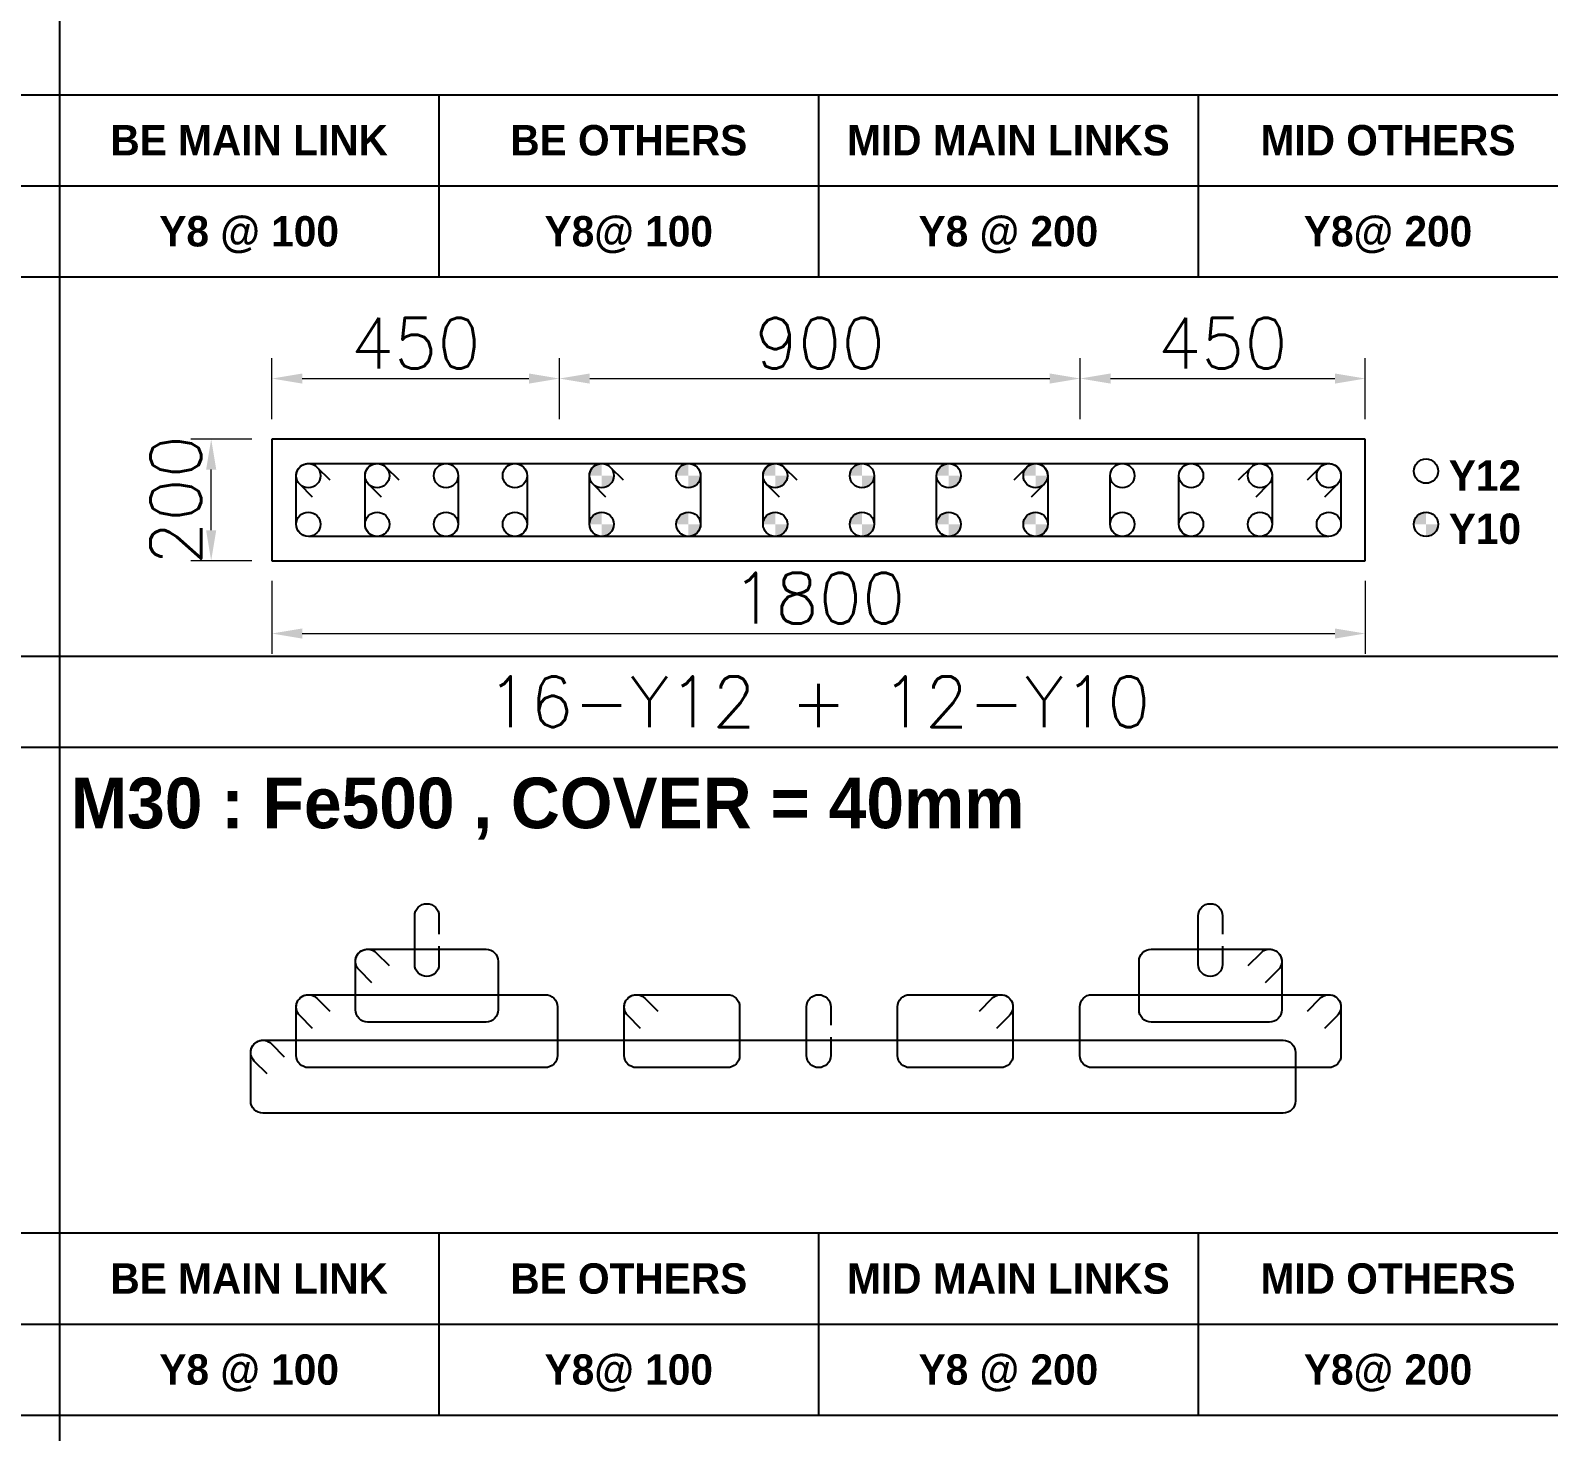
# Model space of a CAD drawing. Header units: millimetres. Extents: x -28707963 to -28231469, y 696001 to 896471.
# Drawn here: x -28298179 to -28290680, y 809414 to 816339 of the extents above; entities that cross this region are included whole.
import ezdxf
from ezdxf.enums import TextEntityAlignment as Align

# ---------------------------------------------------------------- set-up
doc = ezdxf.new("R2010")
doc.units = ezdxf.units.MM
doc.header["$MEASUREMENT"] = 0
doc.header["$PDMODE"] = 34
doc.header["$PDSIZE"] = -8
doc.layers.get('0').update_dxf_attribs({"lineweight": 5})
for name, color, linetype in [('09 COL TEXT-SCH', 2, 'Continuous'), ('14 REINF', 6, 'Continuous'), ('22 TABLE FRAME', 5, 'Continuous'), ('23 STIRRUPS', 5, 'Continuous'), ('TEXT', 4, 'Continuous')]:
    doc.layers.add(name, color=color, linetype=linetype)
doc.layers.add('19 COLUMN', color=1, linetype='Continuous', lineweight=25)
doc.styles.add('adani bold', font='')
doc.styles.add('ROMANS', font='simplex.shx')
doc.styles.get('adani bold').set_extended_font_data('Adani Bold', bold=True)
doc.dimstyles.new('D 50', dxfattribs={"dimscale": 100, "dimtxt": 3, "dimasz": 1.5, "dimexe": 1, "dimexo": 1, "dimgap": 0.5, "dimtad": 1, "dimdec": 0, "dimdsep": 46, "dimtxsty": 'ROMANS', "dimcen": 2.5, "dimclrd": 5, "dimclre": 5, "dimclrt": 4, "dimadec": 0, "dimazin": 0, "dimtfac": 1, "dimtdec": 0, "dimtmove": 0, "dimatfit": 3, "dimfxl": 1, "dimlwd": 0, "dimlwe": 0, "dimarcsym": 0})

# ---------------------------------------------------------------- blocks, each defined once
blk = doc.blocks.new('*D106')
at = {"color": 5, "lineweight": 0, "transparency": 16777216}
for p, q in [((-28296986.1, 813618.4), (-28296986.1, 813258.4)), ((-28291586.1, 813618.4), (-28291586.1, 813258.4)), ((-28296836.1, 813358.4), (-28291736.1, 813358.4))]:
    blk.add_line(p, q, dxfattribs=at)
at = {"color": 5, "transparency": 16777216}
for points in [[(-28296836.1, 813383.4), (-28296836.1, 813333.4), (-28296986.1, 813358.4)], [(-28291736.1, 813333.4), (-28291736.1, 813383.4), (-28291586.1, 813358.4)]]:
    blk.add_solid(points, dxfattribs=at)
at = {"layer": 'Defpoints', "color": 0, "transparency": 16777216}
for p in [(-28296986.1, 813718.4), (-28291586.1, 813718.4), (-28291586.1, 813358.4)]:
    blk.add_point(p, dxfattribs=at)
at = {"color": 4, "transparency": 16777216, "insert": (-28294286.1, 813533.4), "char_height": 250, "attachment_point": 5, "style": 'ROMANS'}
blk.add_mtext('1800', dxfattribs=at)
blk = doc.blocks.new('*D107')
at = {"color": 5, "lineweight": 0, "transparency": 16777216}
for p, q in [((-28297086.1, 814318.4), (-28297386.1, 814318.4)), ((-28297286.1, 813868.4), (-28297286.1, 814168.4)), ((-28297086.1, 813718.4), (-28297386.1, 813718.4))]:
    blk.add_line(p, q, dxfattribs=at)
at = {"color": 5, "transparency": 16777216}
for points in [[(-28297261.1, 814168.4), (-28297311.1, 814168.4), (-28297286.1, 814318.4)], [(-28297311.1, 813868.4), (-28297261.1, 813868.4), (-28297286.1, 813718.4)]]:
    blk.add_solid(points, dxfattribs=at)
at = {"layer": 'Defpoints', "color": 0, "transparency": 16777216}
for p in [(-28297286.1, 814318.4), (-28296986.1, 814318.4), (-28296986.1, 813718.4)]:
    blk.add_point(p, dxfattribs=at)
at = {"color": 4, "transparency": 16777216, "insert": (-28297461.1, 814018.4), "char_height": 250, "attachment_point": 5, "rotation": 90, "style": 'ROMANS'}
blk.add_mtext('200', dxfattribs=at)
blk = doc.blocks.new('*D108')
at = {"color": 5, "lineweight": 0, "transparency": 16777216}
for p, q in [((-28296986.1, 814418.4), (-28296986.1, 814718.4)), ((-28295566.5, 814418.4), (-28295566.5, 814718.4)), ((-28296836.1, 814618.4), (-28295716.5, 814618.4))]:
    blk.add_line(p, q, dxfattribs=at)
at = {"color": 5, "transparency": 16777216}
for points in [[(-28296836.1, 814643.4), (-28296836.1, 814593.4), (-28296986.1, 814618.4)], [(-28295716.5, 814593.4), (-28295716.5, 814643.4), (-28295566.5, 814618.4)]]:
    blk.add_solid(points, dxfattribs=at)
at = {"layer": 'Defpoints', "color": 0, "transparency": 16777216}
for p in [(-28295566.5, 814618.4), (-28296986.1, 814318.4), (-28295566.5, 814318.4)]:
    blk.add_point(p, dxfattribs=at)
at = {"color": 4, "transparency": 16777216, "insert": (-28296276.3, 814793.4), "char_height": 250, "attachment_point": 5, "style": 'ROMANS'}
blk.add_mtext('450', dxfattribs=at)
blk = doc.blocks.new('*D109')
at = {"color": 5, "lineweight": 0, "transparency": 16777216}
for p, q in [((-28295566.5, 814418.4), (-28295566.5, 814718.4)), ((-28292994.1, 814418.4), (-28292994.1, 814718.4)), ((-28295416.5, 814618.4), (-28293144.1, 814618.4))]:
    blk.add_line(p, q, dxfattribs=at)
at = {"color": 5, "transparency": 16777216}
for points in [[(-28295416.5, 814643.4), (-28295416.5, 814593.4), (-28295566.5, 814618.4)], [(-28293144.1, 814593.4), (-28293144.1, 814643.4), (-28292994.1, 814618.4)]]:
    blk.add_solid(points, dxfattribs=at)
at = {"layer": 'Defpoints', "color": 0, "transparency": 16777216}
for p in [(-28292994.1, 814618.4), (-28295566.5, 814318.4), (-28292994.1, 814318.4)]:
    blk.add_point(p, dxfattribs=at)
at = {"color": 4, "transparency": 16777216, "insert": (-28294280.3, 814793.4), "char_height": 250, "attachment_point": 5, "style": 'ROMANS'}
blk.add_mtext('900', dxfattribs=at)
blk = doc.blocks.new('*D110')
at = {"color": 5, "lineweight": 0, "transparency": 16777216}
for p, q in [((-28292994.1, 814418.4), (-28292994.1, 814718.4)), ((-28291586.1, 814418.4), (-28291586.1, 814718.4)), ((-28292844.1, 814618.4), (-28291736.1, 814618.4))]:
    blk.add_line(p, q, dxfattribs=at)
at = {"color": 5, "transparency": 16777216}
for points in [[(-28292844.1, 814643.4), (-28292844.1, 814593.4), (-28292994.1, 814618.4)], [(-28291736.1, 814593.4), (-28291736.1, 814643.4), (-28291586.1, 814618.4)]]:
    blk.add_solid(points, dxfattribs=at)
at = {"layer": 'Defpoints', "color": 0, "transparency": 16777216}
for p in [(-28291586.1, 814618.4), (-28292994.1, 814318.4), (-28291586.1, 814318.4)]:
    blk.add_point(p, dxfattribs=at)
at = {"color": 4, "transparency": 16777216, "insert": (-28292290.1, 814793.4), "char_height": 250, "attachment_point": 5, "style": 'ROMANS'}
blk.add_mtext('450', dxfattribs=at)

msp = doc.modelspace()

# ---------------------------------------------------------------- hatches: boundary and pattern name
at = {"layer": '14 REINF'}
h = msp.add_hatch(color=6, dxfattribs=at)
edge = h.paths.add_edge_path(flags=0)
edge.add_line((-28295417.5, 814138.4), (-28295357.5, 814138.4))
edge.add_line((-28295357.5, 814138.4), (-28295357.5, 814198.4))
edge.add_arc((-28295357.5, 814138.4), 60, 90, 180)
edge = h.paths.add_edge_path(flags=0)
edge.add_line((-28295297.5, 814138.4), (-28295357.5, 814138.4))
edge.add_line((-28295357.5, 814138.4), (-28295357.5, 814078.4))
edge.add_arc((-28295357.5, 814138.4), 60, 270, 360)
h = msp.add_hatch(color=6, dxfattribs=at)
edge = h.paths.add_edge_path(flags=0)
edge.add_line((-28294989, 814138.4), (-28294929, 814138.4))
edge.add_line((-28294929, 814138.4), (-28294929, 814198.4))
edge.add_arc((-28294929, 814138.4), 60, 90, 180)
edge = h.paths.add_edge_path(flags=0)
edge.add_line((-28294869, 814138.4), (-28294929, 814138.4))
edge.add_line((-28294929, 814138.4), (-28294929, 814078.4))
edge.add_arc((-28294929, 814138.4), 60, 270, 360)
h = msp.add_hatch(color=6, dxfattribs=at)
edge = h.paths.add_edge_path(flags=0)
edge.add_line((-28294560.4, 814138.4), (-28294500.4, 814138.4))
edge.add_line((-28294500.4, 814138.4), (-28294500.4, 814198.4))
edge.add_arc((-28294500.4, 814138.4), 60, 90, 180)
edge = h.paths.add_edge_path(flags=0)
edge.add_line((-28294440.4, 814138.4), (-28294500.4, 814138.4))
edge.add_line((-28294500.4, 814138.4), (-28294500.4, 814078.4))
edge.add_arc((-28294500.4, 814138.4), 60, 270, 360)
h = msp.add_hatch(color=6, dxfattribs=at)
edge = h.paths.add_edge_path(flags=0)
edge.add_line((-28294131.8, 814138.4), (-28294071.8, 814138.4))
edge.add_line((-28294071.8, 814138.4), (-28294071.8, 814198.4))
edge.add_arc((-28294071.8, 814138.4), 60, 90, 180)
edge = h.paths.add_edge_path(flags=0)
edge.add_line((-28294011.8, 814138.4), (-28294071.8, 814138.4))
edge.add_line((-28294071.8, 814138.4), (-28294071.8, 814078.4))
edge.add_arc((-28294071.8, 814138.4), 60, 270, 360)
h = msp.add_hatch(color=6, dxfattribs=at)
edge = h.paths.add_edge_path(flags=0)
edge.add_line((-28293703.2, 814138.4), (-28293643.2, 814138.4))
edge.add_line((-28293643.2, 814138.4), (-28293643.2, 814198.4))
edge.add_arc((-28293643.2, 814138.4), 60, 90, 180)
edge = h.paths.add_edge_path(flags=0)
edge.add_line((-28293583.2, 814138.4), (-28293643.2, 814138.4))
edge.add_line((-28293643.2, 814138.4), (-28293643.2, 814078.4))
edge.add_arc((-28293643.2, 814138.4), 60, 270, 360)
h = msp.add_hatch(color=6, dxfattribs=at)
edge = h.paths.add_edge_path(flags=0)
edge.add_line((-28293274.7, 814138.4), (-28293214.7, 814138.4))
edge.add_line((-28293214.7, 814138.4), (-28293214.7, 814198.4))
edge.add_arc((-28293214.7, 814138.4), 60, 90, 180)
edge = h.paths.add_edge_path(flags=0)
edge.add_line((-28293154.7, 814138.4), (-28293214.7, 814138.4))
edge.add_line((-28293214.7, 814138.4), (-28293214.7, 814078.4))
edge.add_arc((-28293214.7, 814138.4), 60, 270, 360)
h = msp.add_hatch(color=6, dxfattribs=at)
edge = h.paths.add_edge_path(flags=0)
edge.add_line((-28295417.5, 813898.4), (-28295357.5, 813898.4))
edge.add_line((-28295357.5, 813898.4), (-28295357.5, 813958.4))
edge.add_arc((-28295357.5, 813898.4), 60, 90, 180)
edge = h.paths.add_edge_path(flags=0)
edge.add_line((-28295297.5, 813898.4), (-28295357.5, 813898.4))
edge.add_line((-28295357.5, 813898.4), (-28295357.5, 813838.4))
edge.add_arc((-28295357.5, 813898.4), 60, 270, 360)
h = msp.add_hatch(color=6, dxfattribs=at)
edge = h.paths.add_edge_path(flags=0)
edge.add_line((-28294989, 813898.4), (-28294929, 813898.4))
edge.add_line((-28294929, 813898.4), (-28294929, 813958.4))
edge.add_arc((-28294929, 813898.4), 60, 90, 180)
edge = h.paths.add_edge_path(flags=0)
edge.add_line((-28294869, 813898.4), (-28294929, 813898.4))
edge.add_line((-28294929, 813898.4), (-28294929, 813838.4))
edge.add_arc((-28294929, 813898.4), 60, 270, 360)
h = msp.add_hatch(color=6, dxfattribs=at)
edge = h.paths.add_edge_path(flags=0)
edge.add_line((-28294560.4, 813898.4), (-28294500.4, 813898.4))
edge.add_line((-28294500.4, 813898.4), (-28294500.4, 813958.4))
edge.add_arc((-28294500.4, 813898.4), 60, 90, 180)
edge = h.paths.add_edge_path(flags=0)
edge.add_line((-28294440.4, 813898.4), (-28294500.4, 813898.4))
edge.add_line((-28294500.4, 813898.4), (-28294500.4, 813838.4))
edge.add_arc((-28294500.4, 813898.4), 60, 270, 360)
h = msp.add_hatch(color=6, dxfattribs=at)
edge = h.paths.add_edge_path(flags=0)
edge.add_line((-28294131.8, 813898.4), (-28294071.8, 813898.4))
edge.add_line((-28294071.8, 813898.4), (-28294071.8, 813958.4))
edge.add_arc((-28294071.8, 813898.4), 60, 90, 180)
edge = h.paths.add_edge_path(flags=0)
edge.add_line((-28294011.8, 813898.4), (-28294071.8, 813898.4))
edge.add_line((-28294071.8, 813898.4), (-28294071.8, 813838.4))
edge.add_arc((-28294071.8, 813898.4), 60, 270, 360)
h = msp.add_hatch(color=6, dxfattribs=at)
edge = h.paths.add_edge_path(flags=0)
edge.add_line((-28293703.2, 813898.4), (-28293643.2, 813898.4))
edge.add_line((-28293643.2, 813898.4), (-28293643.2, 813958.4))
edge.add_arc((-28293643.2, 813898.4), 60, 90, 180)
edge = h.paths.add_edge_path(flags=0)
edge.add_line((-28293583.2, 813898.4), (-28293643.2, 813898.4))
edge.add_line((-28293643.2, 813898.4), (-28293643.2, 813838.4))
edge.add_arc((-28293643.2, 813898.4), 60, 270, 360)
h = msp.add_hatch(color=6, dxfattribs=at)
edge = h.paths.add_edge_path(flags=0)
edge.add_line((-28293274.7, 813898.4), (-28293214.7, 813898.4))
edge.add_line((-28293214.7, 813898.4), (-28293214.7, 813958.4))
edge.add_arc((-28293214.7, 813898.4), 60, 90, 180)
edge = h.paths.add_edge_path(flags=0)
edge.add_line((-28293154.7, 813898.4), (-28293214.7, 813898.4))
edge.add_line((-28293214.7, 813898.4), (-28293214.7, 813838.4))
edge.add_arc((-28293214.7, 813898.4), 60, 270, 360)
h = msp.add_hatch(color=6, dxfattribs=at)
edge = h.paths.add_edge_path(flags=0)
edge.add_line((-28291346.1, 813898.4), (-28291286.1, 813898.4))
edge.add_line((-28291286.1, 813898.4), (-28291286.1, 813958.4))
edge.add_arc((-28291286.1, 813898.4), 60, 90, 180)
edge = h.paths.add_edge_path(flags=0)
edge.add_line((-28291226.1, 813898.4), (-28291286.1, 813898.4))
edge.add_line((-28291286.1, 813898.4), (-28291286.1, 813838.4))
edge.add_arc((-28291286.1, 813898.4), 60, 270, 360)

# ---------------------------------------------------------------- linework, layer by layer
at = {"layer": '14 REINF', "color": 6}
for centre in [(-28291286.1, 814160.9), (-28296806.1, 814138.4), (-28296466.1, 814138.4), (-28296126.1, 814138.4), (-28295786.1, 814138.4), (-28295357.5, 814138.4), (-28294929, 814138.4), (-28294500.4, 814138.4), (-28294071.8, 814138.4), (-28293643.2, 814138.4), (-28293214.7, 814138.4), (-28292786.1, 814138.4), (-28292446.1, 814138.4), (-28292106.1, 814138.4), (-28291766.1, 814138.4), (-28296806.1, 813898.4), (-28296466.1, 813898.4), (-28296126.1, 813898.4), (-28295786.1, 813898.4), (-28295357.5, 813898.4), (-28294929, 813898.4), (-28294500.4, 813898.4), (-28294071.8, 813898.4), (-28293643.2, 813898.4), (-28293214.7, 813898.4), (-28292786.1, 813898.4), (-28292446.1, 813898.4), (-28292106.1, 813898.4), (-28291766.1, 813898.4), (-28291286.1, 813898.4)]:
    msp.add_circle(centre, 60, dxfattribs=at)
at = {"layer": '19 COLUMN', "color": 4}
for points in [[(-28291586.1, 814318.4), (-28296986.1, 814318.4)], [(-28296986.1, 814318.4), (-28296986.1, 813718.4)], [(-28291586.1, 813718.4), (-28291586.1, 814318.4)], [(-28296986.1, 813718.4), (-28291586.1, 813718.4)]]:
    msp.add_lwpolyline(points, dxfattribs=at)
at = {"layer": '22 TABLE FRAME', "color": 5, "linetype": 'Continuous'}
for p, q in [((-28298036.1, 863421.2), (-28298036.1, 788796.2)), ((-28330286.1, 816021.2), (-28245536.1, 816021.2)), ((-28296161.1, 816021.2), (-28296161.1, 815121.2)), ((-28294286.1, 816021.2), (-28294286.1, 815121.2)), ((-28292411.1, 816021.2), (-28292411.1, 815121.2)), ((-28330286.1, 815571.2), (-28245536.1, 815571.2)), ((-28330286.1, 815121.2), (-28245536.1, 815121.2)), ((-28330286.1, 813246.2), (-28245536.1, 813246.2)), ((-28334786.1, 812796.2), (-28245536.1, 812796.2)), ((-28330286.1, 810396.2), (-28245536.1, 810396.2)), ((-28296161.1, 810396.2), (-28296161.1, 809496.2)), ((-28294286.1, 810396.2), (-28294286.1, 809496.2)), ((-28292411.1, 810396.2), (-28292411.1, 809496.2)), ((-28330286.1, 809946.2), (-28245536.1, 809946.2)), ((-28330286.1, 809496.2), (-28245536.1, 809496.2))]:
    msp.add_line(p, q, dxfattribs=at)
at = {"layer": '23 STIRRUPS', "color": 5}
for points in [[(-28296784.9, 814032.3), (-28296848.5, 814095.9, -0.668178), (-28296806.1, 814198.4), (-28291766.1, 814198.4, -0.414214), (-28291706.1, 814138.4), (-28291706.1, 813898.4, -0.414214), (-28291766.1, 813838.4), (-28296806.1, 813838.4, -0.414214), (-28296866.1, 813898.4), (-28296866.1, 814138.4, -0.668179), (-28296763.7, 814180.8), (-28296700, 814117.1)], [(-28296784.9, 814032.3), (-28296848.5, 814095.9, -0.668178), (-28296806.1, 814198.4), (-28295786.1, 814198.4, -0.414214), (-28295726.1, 814138.4), (-28295726.1, 813898.4, -0.414214), (-28295786.1, 813838.4), (-28296806.1, 813838.4, -0.414214), (-28296866.1, 813898.4), (-28296866.1, 814138.4, -0.668179), (-28296763.7, 814180.8), (-28296700, 814117.1)], [(-28296444.9, 814032.3), (-28296508.6, 814095.9, -0.668314), (-28296466.1, 814198.4), (-28296126.1, 814198.4, -0.414323), (-28296066.1, 814138.4), (-28296066.1, 813898.4, -0.414323), (-28296126.1, 813838.4), (-28296466.1, 813838.4, -0.414323), (-28296526.1, 813898.4), (-28296526.1, 814138.4, -0.668179), (-28296423.7, 814180.8), (-28296360.1, 814117.1)], [(-28295336.3, 814032.3), (-28295400, 814095.9, -0.668314), (-28295357.5, 814198.4), (-28294929, 814198.4, -0.41436), (-28294869, 814138.4), (-28294869, 813898.4, -0.41436), (-28294929, 813838.4), (-28295357.5, 813838.4, -0.414323), (-28295417.5, 813898.4), (-28295417.5, 814138.4, -0.668179), (-28295315.1, 814180.8), (-28295251.5, 814117.1)], [(-28294479.2, 814032.3), (-28294542.8, 814095.9, -0.668133), (-28294500.4, 814198.4), (-28294071.8, 814198.4, -0.414177), (-28294011.8, 814138.4), (-28294011.8, 813898.4, -0.414177), (-28294071.8, 813838.4), (-28294500.4, 813838.4, -0.414177), (-28294560.4, 813898.4), (-28294560.4, 814138.4, -0.668179), (-28294457.9, 814180.8), (-28294394.3, 814117.1)], [(-28293320.7, 814117.1), (-28293257.1, 814180.8, -0.668179), (-28293154.7, 814138.4), (-28293154.7, 813898.4, -0.414323), (-28293214.7, 813838.4), (-28293643.2, 813838.4, -0.41436), (-28293703.2, 813898.4), (-28293703.2, 814138.4, -0.41436), (-28293643.2, 814198.4), (-28293214.7, 814198.4, -0.668314), (-28293172.2, 814095.9), (-28293235.9, 814032.3)], [(-28291872.2, 814117.1), (-28291808.5, 814180.8, -0.668179), (-28291706.1, 814138.4), (-28291706.1, 813898.4, -0.414214), (-28291766.1, 813838.4), (-28292786.1, 813838.4, -0.414214), (-28292846.1, 813898.4), (-28292846.1, 814138.4, -0.414214), (-28292786.1, 814198.4), (-28291766.1, 814198.4, -0.668178), (-28291723.7, 814095.9), (-28291787.3, 814032.3)], [(-28292212.1, 814117.1), (-28292148.5, 814180.8, -0.668179), (-28292046.1, 814138.4), (-28292046.1, 813898.4, -0.414323), (-28292106.1, 813838.4), (-28292446.1, 813838.4, -0.414323), (-28292506.1, 813898.4), (-28292506.1, 814138.4, -0.414323), (-28292446.1, 814198.4), (-28292106.1, 814198.4, -0.668314), (-28292063.6, 814095.9), (-28292127.3, 814032.3)], [(-28296161.1, 811813.4), (-28296161.1, 811723.4, -1), (-28296281.1, 811723.4), (-28296281.1, 811963.4, -1), (-28296161.1, 811963.4), (-28296161.1, 811873.4)], [(-28292291.1, 811813.4), (-28292291.1, 811723.4, -1), (-28292411.1, 811723.4), (-28292411.1, 811963.4, -1), (-28292291.1, 811963.4), (-28292291.1, 811873.4)], [(-28296492.4, 811632.3), (-28296556, 811695.9, -0.668178), (-28296513.6, 811798.4), (-28295928.6, 811798.4, -0.414214), (-28295868.6, 811738.4), (-28295868.6, 811498.4, -0.414214), (-28295928.6, 811438.4), (-28296513.6, 811438.4, -0.414214), (-28296573.6, 811498.4), (-28296573.6, 811738.4, -0.668179), (-28296471.2, 811780.8), (-28296407.5, 811717.1)], [(-28292164.7, 811717.1), (-28292101, 811780.8, -0.668179), (-28291998.6, 811738.4), (-28291998.6, 811498.4, -0.414214), (-28292058.6, 811438.4), (-28292643.6, 811438.4, -0.414214), (-28292703.6, 811498.4), (-28292703.6, 811738.4, -0.414214), (-28292643.6, 811798.4), (-28292058.6, 811798.4, -0.668178), (-28292016.2, 811695.9), (-28292079.8, 811632.3)], [(-28296784.9, 811407.3), (-28296848.5, 811470.9, -0.668178), (-28296806.1, 811573.4), (-28295636.1, 811573.4, -0.414214), (-28295576.1, 811513.4), (-28295576.1, 811273.4, -0.414214), (-28295636.1, 811213.4), (-28296806.1, 811213.4, -0.414214), (-28296866.1, 811273.4), (-28296866.1, 811513.4, -0.668179), (-28296763.7, 811555.8), (-28296700, 811492.1)], [(-28295164.9, 811407.3), (-28295228.5, 811470.9, -0.668178), (-28295186.1, 811573.4), (-28294736.1, 811573.4, -0.414214), (-28294676.1, 811513.4), (-28294676.1, 811273.4, -0.414214), (-28294736.1, 811213.4), (-28295186.1, 811213.4, -0.414214), (-28295246.1, 811273.4), (-28295246.1, 811513.4, -0.668179), (-28295143.7, 811555.8), (-28295080, 811492.1)], [(-28294226.1, 811363.4), (-28294226.1, 811273.4, -1), (-28294346.1, 811273.4), (-28294346.1, 811513.4, -1), (-28294226.1, 811513.4), (-28294226.1, 811423.4)], [(-28293492.2, 811492.1), (-28293428.5, 811555.8, -0.668179), (-28293326.1, 811513.4), (-28293326.1, 811273.4, -0.414214), (-28293386.1, 811213.4), (-28293836.1, 811213.4, -0.414214), (-28293896.1, 811273.4), (-28293896.1, 811513.4, -0.414214), (-28293836.1, 811573.4), (-28293386.1, 811573.4, -0.668178), (-28293343.7, 811470.9), (-28293407.3, 811407.3)], [(-28291872.2, 811492.1), (-28291808.5, 811555.8, -0.668179), (-28291706.1, 811513.4), (-28291706.1, 811273.4, -0.414214), (-28291766.1, 811213.4), (-28292936.1, 811213.4, -0.414214), (-28292996.1, 811273.4), (-28292996.1, 811513.4, -0.414214), (-28292936.1, 811573.4), (-28291766.1, 811573.4, -0.668178), (-28291723.7, 811470.9), (-28291787.3, 811407.3)], [(-28297009.9, 811182.3), (-28297073.5, 811245.9, -0.668178), (-28297031.1, 811348.4), (-28291991.1, 811348.4, -0.414214), (-28291931.1, 811288.4), (-28291931.1, 811048.4, -0.414214), (-28291991.1, 810988.4), (-28297031.1, 810988.4, -0.414214), (-28297091.1, 811048.4), (-28297091.1, 811288.4, -0.668179), (-28296988.7, 811330.8), (-28296925, 811267.1)]]:
    msp.add_lwpolyline(points, format="xyb", dxfattribs=at)

# ---------------------------------------------------------------- texts
at = {"layer": '09 COL TEXT-SCH', "color": 3, "linetype": 'Continuous', "style": 'ROMANS'}
msp.add_text('16-Y12 + 12-Y10', height=250, dxfattribs=at).set_placement((-28294286.1, 813021.2), align=Align.MIDDLE_CENTER)
at = {"layer": 'TEXT', "style": 'adani bold'}
for s, p in [('BE MAIN LINK', (-28297098.6, 815796.2)), ('BE OTHERS', (-28295223.6, 815796.2)), ('MID MAIN LINKS', (-28293348.6, 815796.2)), ('MID OTHERS', (-28291473.6, 815796.2)), ('Y8 @ 100', (-28297098.6, 815346.2)), ('Y8@ 100', (-28295223.6, 815346.2)), ('Y8 @ 200', (-28293348.6, 815346.2)), ('Y8@ 200', (-28291473.6, 815346.2)), ('BE MAIN LINK', (-28297098.6, 810171.2)), ('BE OTHERS', (-28295223.6, 810171.2)), ('MID MAIN LINKS', (-28293348.6, 810171.2)), ('MID OTHERS', (-28291473.6, 810171.2)), ('Y8 @ 100', (-28297098.6, 809721.2)), ('Y8@ 100', (-28295223.6, 809721.2)), ('Y8 @ 200', (-28293348.6, 809721.2)), ('Y8@ 200', (-28291473.6, 809721.2))]:
    msp.add_text(s, height=150, dxfattribs=at).set_placement(p, align=Align.MIDDLE_CENTER)
for s, p in [('Y12', (-28291173.6, 814138.7)), ('Y10', (-28291173.6, 813876.2))]:
    msp.add_text(s, height=150, dxfattribs=at).set_placement(p, align=Align.MIDDLE_LEFT)
at = {"layer": 'TEXT', "lineweight": 40, "style": 'adani bold'}
msp.add_text('M30 : Fe500 , COVER = 40mm', height=250, dxfattribs=at).set_placement((-28297979.8, 812396.2))

# ---------------------------------------------------------------- dimensions: what is measured, and where the dimension line sits
for p1, p2, distance, text, override, picture, middle in [((-28296986.1, 814318.4), (-28295566.5, 814318.4), 300, '450', {"dimtxt": 2.5, "dimtxsty": 'ROMANS'}, '*D108', (-28296276.3, 814793.4)), ((-28295566.5, 814318.4), (-28292994.1, 814318.4), 300, '900', {"dimtxt": 2.5, "dimtxsty": 'ROMANS'}, '*D109', (-28294280.3, 814793.4)), ((-28292994.1, 814318.4), (-28291586.1, 814318.4), 300, '450', {"dimtxt": 2.5, "dimtxsty": 'ROMANS'}, '*D110', (-28292290.1, 814793.4)), ((-28296986.1, 813718.4), (-28291586.1, 813718.4), -360, '1800', {"dimtxt": 2.5}, '*D106', (-28294286.1, 813533.4))]:
    dim = msp.add_aligned_dim(p1=p1, p2=p2, distance=distance, text=text, dimstyle='D 50', override=override)
    dim.commit()
    dim.dimension.update_dxf_attribs({"geometry": picture, "text_midpoint": middle})
dim = msp.add_linear_dim(base=(-28297286.1, 814318.4), p1=(-28296986.1, 813718.4), p2=(-28296986.1, 814318.4), angle=90, text='200', dimstyle='D 50', override={"dimtxt": 2.5})
dim.commit()
dim.dimension.update_dxf_attribs({"geometry": '*D107', "text_midpoint": (-28297286.1, 814018.4), "dimtype": 161})

doc.saveas('drawing.dxf')
